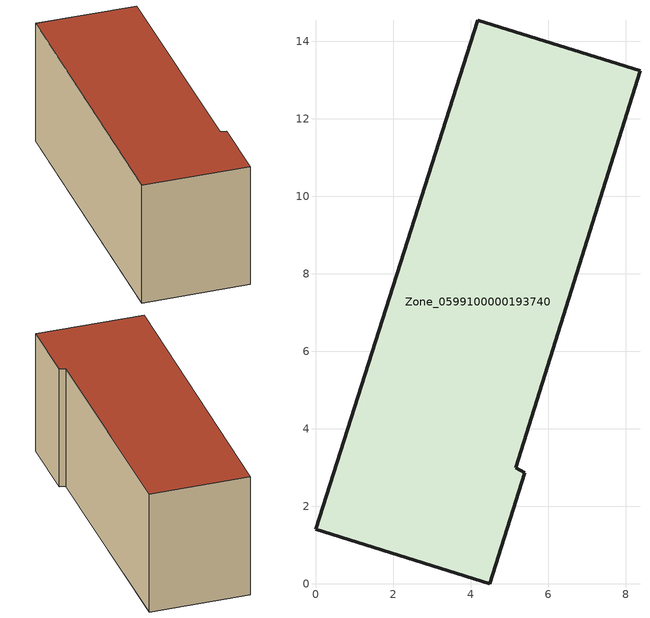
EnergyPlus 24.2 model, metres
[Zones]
Zone_0599100000193740
 floor ground (C_G): 0,1.41 4.19,14.54 8.37,13.23 5.17,3 5.4,2.87 4.5,0 z0.58
 wall outside (C_F): 4.19,14.54 0,1.41 4.5,0 5.4,2.87 5.17,3 8.37,13.23 4.19,14.54 z0.58:6.2
 roof outside (C_R): 0,1.41 4.5,0 5.4,2.87 5.17,3 8.37,13.23 4.19,14.54 z6.2
[BUILDING]
Pand.0599100000193740: North Axis=0; Terrain=City; Loads Convergence Tolerance Value=0.04; Temperature Convergence Tolerance Value=0.4; Solar Distribution=FullExterior; Maximum Number of Warmup Days=25; Minimum Number of Warmup Days=1
[Site:Location]
Rotterdam.The.Hague.AP_ZH_NLD Design_Conditions: Latitude=51.96; Longitude=4.45; Time Zone=1; Elevation=-4.5
[SITE:GROUNDTEMPERATURE:BUILDINGSURFACE]
18, 18, 18, 18, 18, 18, 18, 18, 18, 18, 18, 18
[MATERIAL] Thermal Absorptance=0.9; Solar Absorptance=0.7; Visible Absorptance=0.7
Name | Roughness | Thickness | Conductivity | Density | Specific Heat
G.TI.1965-1974 | MediumSmooth | 0.15 | 0.882353 | 540 | 1210
F.TI.1965-1974 | Rough | 0.3 | 0.697674 | 1920 | 840
R.TI.1965-1974 | MediumRough | 0.2 | 0.232558 | 1500 | 1000
[CONSTRUCTION]
C_G: G.TI.1965-1974
C_F: F.TI.1965-1974
C_R: R.TI.1965-1974
[ZONE]
Zone_0599100000193740: Type=1; Multiplier=1; Ceiling Height=Autocalculate; Volume=Autocalculate; Floor Area=autocalculate; Part of Total Floor Area=Yes
[ZONEINFILTRATION:DESIGNFLOWRATE]
Infil_Zone_0599100000193740: Zone or ZoneList or Space or SpaceList=Zone_0599100000193740; Schedule=AlwaysOn; Design Flow Rate Calculation Method=Flow/Area; Flow Rate per Floor Area=0.003; Constant Term Coefficient=1; Temperature Term Coefficient=0; Velocity Term Coefficient=0; Velocity Squared Term Coefficient=0
[HVACTEMPLATE:ZONE:IDEALLOADSAIRSYSTEM]
Zone_0599100000193740: Maximum Heating Supply Air Temperature=50; Minimum Cooling Supply Air Temperature=13; Maximum Heating Supply Air Humidity Ratio=0.0156; Minimum Cooling Supply Air Humidity Ratio=0.0077; Heating Limit=NoLimit; Cooling Limit=NoLimit; Dehumidification Control Type=ConstantSensibleHeatRatio; Cooling Sensible Heat Ratio=0.7; Dehumidification Setpoint=60; Humidification Control Type=None; Humidification Setpoint=30; Outdoor Air Method=None; Outdoor Air Flow Rate per Person=0.00944; Outdoor Air Flow Rate per Zone Floor Area=0; Outdoor Air Flow Rate per Zone=0; Demand Controlled Ventilation Type=None; Outdoor Air Economizer Type=NoEconomizer; Heat Recovery Type=None; Sensible Heat Recovery Effectiveness=0.7; Latent Heat Recovery Effectiveness=0.65
[ZONECONTROL:THERMOSTAT]
ThermostatControl_Zone_0599100000193740: Zone or ZoneList=Zone_0599100000193740; Control Type Schedule=DualSetpointControlType; Control 1=Thermostat_Zone_0599100000193740; Temperature Difference Between Cutout And Setpoint=0
[THERMOSTATSETPOINT:DUALSETPOINT]
Thermostat_Zone_0599100000193740: Heating Setpoint Temperature Schedule=HeatingSetpoint_Zone_0599100000193740; Cooling Setpoint Temperature Schedule=CoolingSetpoint_Zone_0599100000193740
[SCHEDULE:COMPACT]
HeatingSetpoint_Zone_0599100000193740: Through: 12/31, For: AllDays, Until: 24:00, 21
CoolingSetpoint_Zone_0599100000193740: Through: 12/31, For: AllDays, Until: 24:00, 24
DualSetpointControlType: Through: 12/31, For: AllDays, Until: 24:00, 4
AlwaysOn: Through: 12/31, For: AllDays, Until: 24:00, 1
